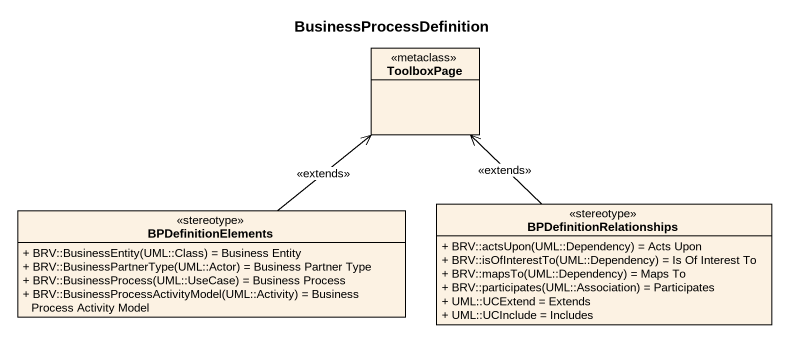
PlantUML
@startuml
title BusinessProcessDefinition
hide circle
hide empty members
skinparam classAttributeIconSize 0
class ToolboxPage <<metaclass>>
class BPDefinitionElements <<stereotype>> {
  {field} + BRV::BusinessEntity(UML::Class) = Business Entity
  {field} + BRV::BusinessPartnerType(UML::Actor) = Business Partner Type
  {field} + BRV::BusinessProcess(UML::UseCase) = Business Process
  {field} + BRV::BusinessProcessActivityModel(UML::Activity) = Business Process Activity Model
}
class BPDefinitionRelationships <<stereotype>> {
  {field} + BRV::actsUpon(UML::Dependency) = Acts Upon
  {field} + BRV::isOfInterestTo(UML::Dependency) = Is Of Interest To
  {field} + BRV::mapsTo(UML::Dependency) = Maps To
  {field} + BRV::participates(UML::Association) = Participates
  + UML::UCExtend = Extends
  + UML::UCInclude = Includes
}
BPDefinitionElements -up-> ToolboxPage : <<extends>>
BPDefinitionRelationships -up-> ToolboxPage : <<extends>>
@enduml
